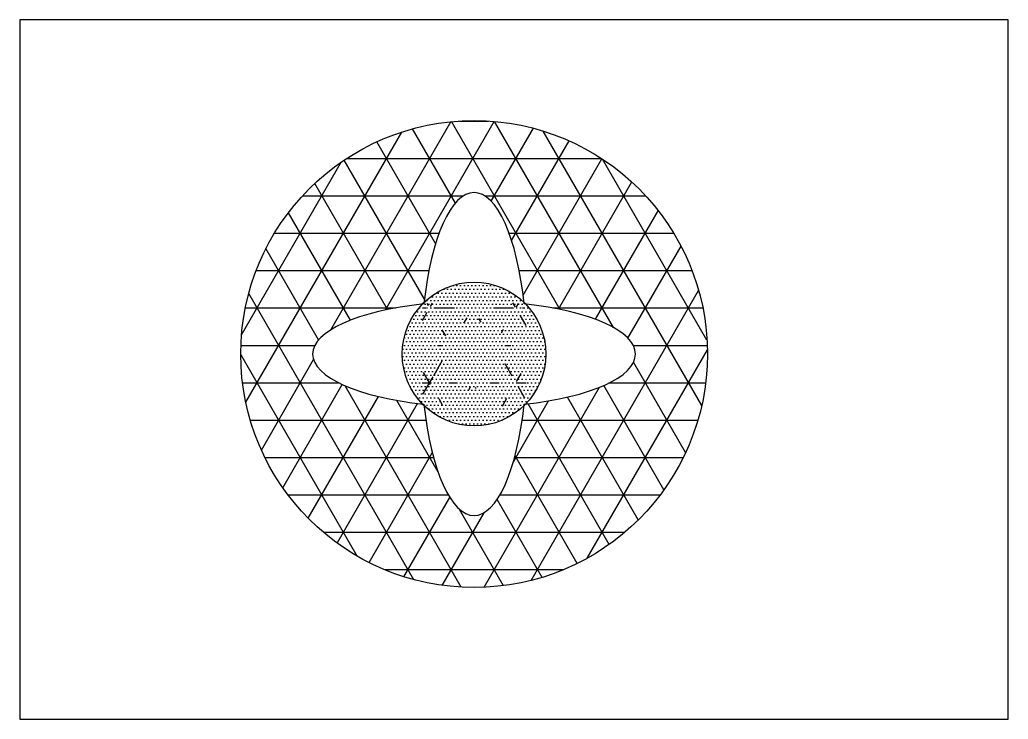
# Model space of a CAD drawing. Header units: millimetres. Extents: x 0 to 420, y 0 to 297.
import ezdxf

# ---------------------------------------------------------------- set-up
doc = ezdxf.new("R2010")
doc.units = ezdxf.units.MM
doc.layers.add('粗实线', color=7, linetype='Continuous', lineweight=30)
doc.layers.add('细实线', color=1, linetype='Continuous')

msp = doc.modelspace()

# ---------------------------------------------------------------- hatches: boundary and pattern name
at = {"layer": '细实线', "ltscale": 0.5}
h = msp.add_hatch(dxfattribs=at)
h.set_pattern_fill('NET3', color=256, scale=5)
h.paths.add_polyline_path([(93.9, 155.06, 1), (292.18, 155.06, 1)])
edge = h.paths.add_edge_path(flags=16)
edge.add_ellipse((193.04, 155.06), major_axis=(0, -68.59), ratio=0.326844, start_angle=468.6229, end_angle=611.3771, ccw=False)
edge.add_arc((193.04, 155.06), 30.51, 44.125, 45.875, ccw=False)
edge.add_ellipse((193.04, 155.06), major_axis=(68.59, 0), ratio=0.326844, start_angle=288.6229, end_angle=431.3771, ccw=False)
edge.add_arc((193.04, 155.06), 30.51, 314.125, 315.875, ccw=False)
edge.add_ellipse((193.04, 155.06), major_axis=(0, -68.59), ratio=0.326844, start_angle=288.6229, end_angle=431.3771, ccw=False)
edge.add_arc((193.04, 155.06), 30.51, 224.125, 225.875, ccw=False)
edge.add_ellipse((193.04, 155.06), major_axis=(68.59, 0), ratio=0.326844, start_angle=108.6229, end_angle=251.3771, ccw=False)
edge.add_arc((193.04, 155.06), 30.51, 134.125, 135.875, ccw=False)
h = msp.add_hatch(dxfattribs=at)
h.set_pattern_fill('DOTS', color=256)
edge = h.paths.add_edge_path()
edge.add_arc((193.04, 155.06), 30.51, 0, 360)

# ---------------------------------------------------------------- linework, layer by layer
msp.add_lwpolyline([(0, 0), (420, 0), (420, 297), (0, 297)], close=True)
at = {"layer": '粗实线', "ltscale": 0.5}
for radius in [99.14, 30.51]:
    msp.add_circle((193.04, 155.06), radius, dxfattribs=at)
for major_axis, start_param, end_param in [((0, -68.59), 8.16988, 10.679676), ((68.59, 0), 1.886695, 4.39649), ((68.59, 0), 5.028288, 7.538083), ((0, -68.59), 5.028288, 7.538083)]:
    msp.add_ellipse((193.04, 155.06), major_axis=major_axis, ratio=0.326844, start_param=start_param, end_param=end_param, dxfattribs=at)

doc.saveas('drawing.dxf')
